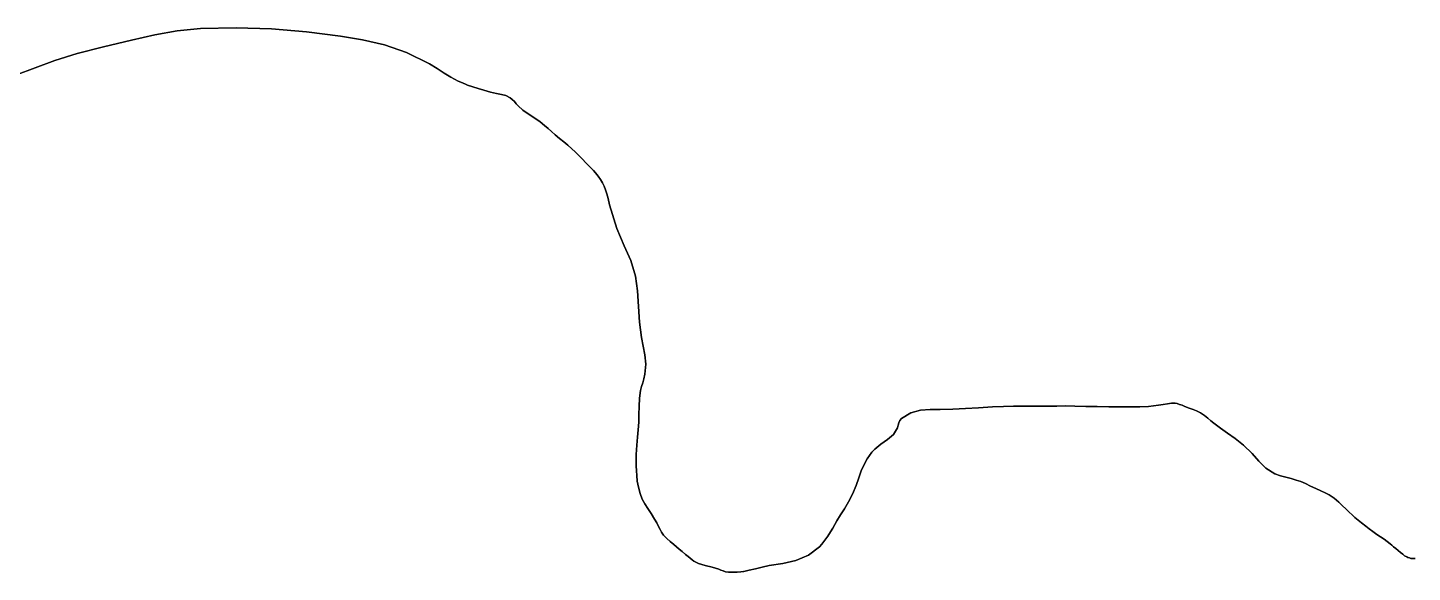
# Model space of a CAD drawing. Header units: inches. Extents: x 11258954 to 11313122, y 3645444 to 3695200.
# Drawn here: x 11267209 to 11267861, y 3673790 to 3674047 of the extents above; entities that cross this region are included whole.
import ezdxf

# ---------------------------------------------------------------- set-up
doc = ezdxf.new("R2010")
doc.units = ezdxf.units.IN
doc.header["$MEASUREMENT"] = 0
doc.layers.add('SchoolZone_Elementary', color=251, linetype='Continuous')
doc.layers.add('SchoolZone_High', color=63, linetype='Continuous')

msp = doc.modelspace()

# ---------------------------------------------------------------- linework, layer by layer
at = {"layer": 'SchoolZone_Elementary'}
for points in [[(11267862, 3673796.75, 0), (11267860.625, 3673796.625, 0), (11267859.969, 3673796.75, 0), (11267859.3125, 3673796.9375, 0), (11267858.6565, 3673797.125, 0), (11267858.0315, 3673797.4375, 0), (11267857.0315, 3673798, 0), (11267856.1565, 3673798.6875, 0), (11267855.1875, 3673799.5, 0), (11267854.0315, 3673800.4375, 0), (11267852.875, 3673801.375, 0), (11267851.9065, 3673802.1875, 0), (11267851.0625, 3673802.9375, 0), (11267850.25, 3673803.625, 0), (11267848.9065, 3673804.6875, 0), (11267847.4065, 3673805.75, 0), (11267845.7815, 3673806.875, 0), (11267844.0315, 3673808.0625, 0), (11267842.125, 3673809.4375, 0), (11267840.4065, 3673810.6875, 0), (11267838.75, 3673811.9375, 0), (11267836.844, 3673813.4375, 0), (11267835.1875, 3673814.75, 0), (11267833.6875, 3673816.0625, 0), (11267832.3125, 3673817.25, 0), (11267831.0315, 3673818.4375, 0), (11267829.469, 3673820, 0), (11267827.875, 3673821.5625, 0), (11267826.0315, 3673823.25, 0), (11267823.844, 3673825.0625, 0), (11267821.625, 3673826.625, 0), (11267819.594, 3673827.6875, 0), (11267817.5625, 3673828.5625, 0), (11267815.25, 3673829.625, 0), (11267812.7815, 3673830.8125, 0), (11267810.469, 3673831.9375, 0), (11267808.25, 3673832.875, 0), (11267806.0315, 3673833.625, 0), (11267803.625, 3673834.3125, 0), (11267801.1565, 3673834.9375, 0), (11267798.625, 3673835.625, 0), (11267796.0315, 3673836.625, 0), (11267791.8125, 3673839.25, 0), (11267788.5, 3673842.5, 0), (11267785.2815, 3673846.1875, 0), (11267781.25, 3673850.0625, 0), (11267777.3125, 3673853.125, 0), (11267773.6875, 3673855.6875, 0), (11267770.375, 3673858.0625, 0), (11267767.25, 3673860.4375, 0), (11267765.875, 3673861.5625, 0), (11267764.469, 3673862.8125, 0), (11267762.875, 3673864, 0), (11267761.0315, 3673865.25, 0), (11267759.1565, 3673866.25, 0), (11267757.469, 3673866.875, 0), (11267755.6875, 3673867.4375, 0), (11267753.625, 3673868.25, 0), (11267753.0625, 3673868.5, 0), (11267752.3125, 3673868.8125, 0), (11267751.1565, 3673869.25, 0), (11267750.0625, 3673869.625, 0), (11267749.0315, 3673869.8125, 0), (11267747.2815, 3673869.8125, 0), (11267745.4375, 3673869.5625, 0), (11267743.4375, 3673869.1875, 0), (11267741.25, 3673868.8125, 0), (11267736.5625, 3673868.25, 0), (11267732.4065, 3673868.0625, 0), (11267728.3125, 3673868.0625, 0), (11267723.844, 3673868.0625, 0), (11267717.9065, 3673868.125, 0), (11267712.3125, 3673868.1875, 0), (11267706.969, 3673868.3125, 0), (11267701.844, 3673868.4375, 0), (11267697.6565, 3673868.5, 0), (11267693.3125, 3673868.4375, 0), (11267688.6565, 3673868.4375, 0), (11267683.4375, 3673868.4375, 0), (11267677.8125, 3673868.4375, 0), (11267672.9375, 3673868.375, 0), (11267668.219, 3673868.25, 0), (11267663.0315, 3673868.0625, 0), (11267656.5, 3673867.6875, 0), (11267650.375, 3673867.25, 0), (11267644.4065, 3673866.9375, 0), (11267638.4375, 3673866.8125, 0), (11267633.8125, 3673866.875, 0), (11267629.1875, 3673866.5625, 0), (11267624.625, 3673865.3125, 0), (11267620.25, 3673862.625, 0), (11267619.4375, 3673861.625, 0), (11267619, 3673860.5625, 0), (11267618.75, 3673859.4375, 0), (11267618.4375, 3673858.25, 0), (11267616.5315, 3673855.125, 0), (11267613.6875, 3673852.6875, 0), (11267610.5315, 3673850.5, 0), (11267607.625, 3673848.25, 0), (11267606.3125, 3673846.8125, 0), (11267605.1875, 3673845.25, 0), (11267604.125, 3673843.5625, 0), (11267603.0315, 3673841.625, 0), (11267601.3125, 3673838, 0), (11267600.125, 3673834.625, 0), (11267598.9375, 3673831.125, 0), (11267597.25, 3673827.0625, 0), (11267595.3125, 3673823.3125, 0), (11267593.4065, 3673820.125, 0), (11267591.594, 3673817.25, 0), (11267589.844, 3673814.4375, 0), (11267588.875, 3673812.75, 0), (11267587.875, 3673811, 0), (11267586.8125, 3673809.1875, 0), (11267585.625, 3673807.25, 0), (11267584.6875, 3673805.875, 0), (11267583.75, 3673804.625, 0), (11267582.75, 3673803.4375, 0), (11267581.625, 3673802.25, 0), (11267576.4065, 3673798.25, 0), (11267570.594, 3673795.8125, 0), (11267564.4065, 3673794.375, 0), (11267558.0315, 3673793.4375, 0), (11267554.6875, 3673792.5625, 0), (11267551.5, 3673791.8125, 0), (11267548.5625, 3673791.125, 0), (11267546.0315, 3673790.625, 0), (11267545.84, 3673790.592, 0), (11267544.594, 3673790.375, 0), (11267542.9375, 3673790.25, 0), (11267541.0315, 3673790.1875, 0), (11267538.844, 3673790.25, 0), (11267537.469, 3673790.4375, 0), (11267536.3125, 3673790.8125, 0), (11267535.2815, 3673791.1875, 0), (11267534.25, 3673791.625, 0), (11267531.1875, 3673792.5625, 0), (11267527.875, 3673793.4375, 0), (11267524.7815, 3673794.3125, 0), (11267522.4375, 3673795.4375, 0), (11267521.6565, 3673796.0625, 0), (11267520.7815, 3673796.8125, 0), (11267519.7815, 3673797.625, 0), (11267518.625, 3673798.625, 0), (11267517.0315, 3673799.9375, 0), (11267515.625, 3673801.125, 0), (11267514.344, 3673802.125, 0), (11267513.0315, 3673803.25, 0), (11267511.4065, 3673804.625, 0), (11267509.75, 3673806.125, 0), (11267508.2815, 3673807.625, 0), (11267507.25, 3673809.0625, 0), (11267506.594, 3673810.3125, 0), (11267505.844, 3673811.75, 0), (11267505.0315, 3673813.4375, 0), (11267504.0315, 3673815.25, 0), (11267502.375, 3673817.9375, 0), (11267500.8125, 3673820.25, 0), (11267499.4375, 3673822.375, 0), (11267498.25, 3673824.625, 0), (11267497.219, 3673827.3125, 0), (11267496.4375, 3673830.25, 0), (11267495.9065, 3673833.125, 0), (11267495.625, 3673835.8125, 0), (11267495.5, 3673837.9375, 0), (11267495.4375, 3673840.25, 0), (11267495.4065, 3673842.75, 0), (11267495.4375, 3673845.625, 0), (11267495.6565, 3673850, 0), (11267496, 3673853.8125, 0), (11267496.375, 3673857.3125, 0), (11267496.625, 3673860.8125, 0), (11267496.6875, 3673864.5, 0), (11267496.719, 3673868.3125, 0), (11267496.9065, 3673872.125, 0), (11267497.4375, 3673875.8125, 0), (11267497.9065, 3673877.625, 0), (11267498.4375, 3673879.4375, 0), (11267498.969, 3673881.3125, 0), (11267499.4375, 3673883.4375, 0), (11267499.844, 3673888.1875, 0), (11267499.469, 3673892.5625, 0), (11267498.6875, 3673896.6875, 0), (11267497.844, 3673900.8125, 0), (11267496.969, 3673908, 0), (11267496.5, 3673915.375, 0), (11267496.0315, 3673922.6875, 0), (11267495.0315, 3673929.625, 0), (11267492.7815, 3673937.0625, 0), (11267489.719, 3673943.9375, 0), (11267486.25, 3673952.125, 0), (11267482.844, 3673963.25, 0), (11267482.125, 3673966.1875, 0), (11267481.5625, 3673968.4375, 0), (11267481, 3673970.3125, 0), (11267480.25, 3673972.0625, 0), (11267479.469, 3673973.5625, 0), (11267478.5, 3673975.125, 0), (11267477.4375, 3673976.6875, 0), (11267476.25, 3673978.25, 0), (11267475.219, 3673979.4375, 0), (11267474.219, 3673980.5, 0), (11267473.094, 3673981.5625, 0), (11267471.844, 3673982.8125, 0), (11267469.9065, 3673984.8125, 0), (11267468.219, 3673986.5625, 0), (11267466.625, 3673988.125, 0), (11267465.0315, 3673989.625, 0), (11267463.219, 3673991.25, 0), (11267461.2815, 3673992.875, 0), (11267459.2815, 3673994.5, 0), (11267457.25, 3673996.25, 0), (11267455.5625, 3673997.75, 0), (11267453.969, 3673999.1875, 0), (11267452.2815, 3674000.625, 0), (11267450.25, 3674002.25, 0), (11267447.25, 3674004.375, 0), (11267444.5625, 3674006.125, 0), (11267442.094, 3674007.8125, 0), (11267439.844, 3674009.8125, 0), (11267438.9375, 3674010.8125, 0), (11267438.0315, 3674011.8125, 0), (11267437.0625, 3674012.75, 0), (11267436.0315, 3674013.625, 0), (11267434.0625, 3674014.6875, 0), (11267431.969, 3674015.1875, 0), (11267429.594, 3674015.625, 0), (11267426.844, 3674016.25, 0), (11267423.625, 3674017.1875, 0), (11267420.9375, 3674018, 0), (11267418.469, 3674018.75, 0), (11267416.0315, 3674019.625, 0), (11267414.969, 3674020, 0), (11267413.875, 3674020.4375, 0), (11267412.7815, 3674020.9375, 0), (11267411.6565, 3674021.4375, 0), (11267408.1565, 3674023.25, 0), (11267404.969, 3674025.25, 0), (11267401.6875, 3674027.375, 0), (11267398.0315, 3674029.625, 0), (11267387.2815, 3674034.9375, 0), (11267376.875, 3674038.5, 0), (11267366.594, 3674040.9375, 0), (11267356.25, 3674042.625, 0), (11267340.219, 3674044.6875, 0), (11267323.7815, 3674046.0625, 0), (11267307.0625, 3674046.625, 0), (11267290.25, 3674046.25, 0), (11267279.25, 3674045.1875, 0), (11267268.875, 3674043.3125, 0), (11267257.8125, 3674040.75, 0), (11267244.6565, 3674037.625, 0), (11267232.219, 3674034.4375, 0), (11267221.7815, 3674031.125, 0), (11267212.4375, 3674027.6875, 0), (11267203.25, 3674024.25, 0)], [(11267203.25, 3674024.25, 0), (11267212.4375, 3674027.6875, 0), (11267221.7815, 3674031.125, 0), (11267232.219, 3674034.4375, 0), (11267244.6565, 3674037.625, 0), (11267257.8125, 3674040.75, 0), (11267268.875, 3674043.3125, 0), (11267279.25, 3674045.1875, 0), (11267290.25, 3674046.25, 0), (11267307.0625, 3674046.625, 0), (11267323.7815, 3674046.0625, 0), (11267340.219, 3674044.6875, 0), (11267356.25, 3674042.625, 0), (11267366.594, 3674040.9375, 0), (11267376.875, 3674038.5, 0), (11267387.2815, 3674034.9375, 0), (11267398.0315, 3674029.625, 0), (11267401.6875, 3674027.375, 0), (11267404.969, 3674025.25, 0), (11267408.1565, 3674023.25, 0), (11267411.6565, 3674021.4375, 0), (11267412.7815, 3674020.9375, 0), (11267413.875, 3674020.4375, 0), (11267414.969, 3674020, 0), (11267416.0315, 3674019.625, 0), (11267418.469, 3674018.75, 0), (11267420.9375, 3674018, 0), (11267423.625, 3674017.1875, 0), (11267426.844, 3674016.25, 0), (11267429.594, 3674015.625, 0), (11267431.969, 3674015.1875, 0), (11267434.0625, 3674014.6875, 0), (11267436.0315, 3674013.625, 0), (11267437.0625, 3674012.75, 0), (11267438.0315, 3674011.8125, 0), (11267438.9375, 3674010.8125, 0), (11267439.844, 3674009.8125, 0), (11267442.094, 3674007.8125, 0), (11267444.5625, 3674006.125, 0), (11267447.25, 3674004.375, 0), (11267450.25, 3674002.25, 0), (11267452.2815, 3674000.625, 0), (11267453.969, 3673999.1875, 0), (11267455.5625, 3673997.75, 0), (11267457.25, 3673996.25, 0), (11267459.2815, 3673994.5, 0), (11267461.2815, 3673992.875, 0), (11267463.219, 3673991.25, 0), (11267465.0315, 3673989.625, 0), (11267466.625, 3673988.125, 0), (11267468.219, 3673986.5625, 0), (11267469.9065, 3673984.8125, 0), (11267471.844, 3673982.8125, 0), (11267473.094, 3673981.5625, 0), (11267474.219, 3673980.5, 0), (11267475.219, 3673979.4375, 0), (11267476.25, 3673978.25, 0), (11267477.4375, 3673976.6875, 0), (11267478.5, 3673975.125, 0), (11267479.469, 3673973.5625, 0), (11267480.25, 3673972.0625, 0), (11267481, 3673970.3125, 0), (11267481.5625, 3673968.4375, 0), (11267482.125, 3673966.1875, 0), (11267482.844, 3673963.25, 0), (11267486.25, 3673952.125, 0), (11267489.719, 3673943.9375, 0), (11267492.7815, 3673937.0625, 0), (11267495.0315, 3673929.625, 0), (11267496.0315, 3673922.6875, 0), (11267496.5, 3673915.375, 0), (11267496.969, 3673908, 0), (11267497.844, 3673900.8125, 0), (11267498.6875, 3673896.6875, 0), (11267499.469, 3673892.5625, 0), (11267499.844, 3673888.1875, 0), (11267499.4375, 3673883.4375, 0), (11267498.969, 3673881.3125, 0), (11267498.4375, 3673879.4375, 0), (11267497.9065, 3673877.625, 0), (11267497.4375, 3673875.8125, 0), (11267496.9065, 3673872.125, 0), (11267496.719, 3673868.3125, 0), (11267496.6875, 3673864.5, 0), (11267496.625, 3673860.8125, 0), (11267496.375, 3673857.3125, 0), (11267496, 3673853.8125, 0), (11267495.6565, 3673850, 0), (11267495.4375, 3673845.625, 0), (11267495.4065, 3673842.75, 0), (11267495.4375, 3673840.25, 0), (11267495.5, 3673837.9375, 0), (11267495.625, 3673835.8125, 0), (11267495.9065, 3673833.125, 0), (11267496.4375, 3673830.25, 0), (11267497.219, 3673827.3125, 0), (11267498.25, 3673824.625, 0), (11267499.4375, 3673822.375, 0), (11267500.8125, 3673820.25, 0), (11267502.375, 3673817.9375, 0), (11267504.0315, 3673815.25, 0), (11267505.0315, 3673813.4375, 0), (11267505.844, 3673811.75, 0), (11267506.594, 3673810.3125, 0), (11267507.25, 3673809.0625, 0), (11267508.2815, 3673807.625, 0), (11267509.75, 3673806.125, 0), (11267511.4065, 3673804.625, 0), (11267513.0315, 3673803.25, 0), (11267514.344, 3673802.125, 0), (11267515.625, 3673801.125, 0), (11267517.0315, 3673799.9375, 0), (11267518.625, 3673798.625, 0), (11267519.7815, 3673797.625, 0), (11267520.7815, 3673796.8125, 0), (11267521.6565, 3673796.0625, 0), (11267522.4375, 3673795.4375, 0), (11267524.7815, 3673794.3125, 0), (11267527.875, 3673793.4375, 0), (11267531.1875, 3673792.5625, 0), (11267534.25, 3673791.625, 0), (11267535.2815, 3673791.1875, 0), (11267536.3125, 3673790.8125, 0), (11267537.469, 3673790.4375, 0), (11267538.844, 3673790.25, 0), (11267541.0315, 3673790.1875, 0), (11267542.9375, 3673790.25, 0), (11267544.594, 3673790.375, 0), (11267545.84, 3673790.592, 0), (11267546.0315, 3673790.625, 0), (11267548.5625, 3673791.125, 0), (11267551.5, 3673791.8125, 0), (11267554.6875, 3673792.5625, 0), (11267558.0315, 3673793.4375, 0), (11267564.4065, 3673794.375, 0), (11267570.594, 3673795.8125, 0), (11267576.4065, 3673798.25, 0), (11267581.625, 3673802.25, 0), (11267582.75, 3673803.4375, 0), (11267583.75, 3673804.625, 0), (11267584.6875, 3673805.875, 0), (11267585.625, 3673807.25, 0), (11267586.8125, 3673809.1875, 0), (11267587.875, 3673811, 0), (11267588.875, 3673812.75, 0), (11267589.844, 3673814.4375, 0), (11267591.594, 3673817.25, 0), (11267593.4065, 3673820.125, 0), (11267595.3125, 3673823.3125, 0), (11267597.25, 3673827.0625, 0), (11267598.9375, 3673831.125, 0), (11267600.125, 3673834.625, 0), (11267601.3125, 3673838, 0), (11267603.0315, 3673841.625, 0), (11267604.125, 3673843.5625, 0), (11267605.1875, 3673845.25, 0), (11267606.3125, 3673846.8125, 0), (11267607.625, 3673848.25, 0), (11267610.5315, 3673850.5, 0), (11267613.6875, 3673852.6875, 0), (11267616.5315, 3673855.125, 0), (11267618.4375, 3673858.25, 0), (11267618.75, 3673859.4375, 0), (11267619, 3673860.5625, 0), (11267619.4375, 3673861.625, 0), (11267620.25, 3673862.625, 0), (11267624.625, 3673865.3125, 0), (11267629.1875, 3673866.5625, 0), (11267633.8125, 3673866.875, 0), (11267638.4375, 3673866.8125, 0), (11267644.4065, 3673866.9375, 0), (11267650.375, 3673867.25, 0), (11267656.5, 3673867.6875, 0), (11267663.0315, 3673868.0625, 0), (11267668.219, 3673868.25, 0), (11267672.9375, 3673868.375, 0), (11267677.8125, 3673868.4375, 0), (11267683.4375, 3673868.4375, 0), (11267688.6565, 3673868.4375, 0), (11267693.3125, 3673868.4375, 0), (11267697.6565, 3673868.5, 0), (11267701.844, 3673868.4375, 0), (11267706.969, 3673868.3125, 0), (11267712.3125, 3673868.1875, 0), (11267717.9065, 3673868.125, 0), (11267723.844, 3673868.0625, 0), (11267728.3125, 3673868.0625, 0), (11267732.4065, 3673868.0625, 0), (11267736.5625, 3673868.25, 0), (11267741.25, 3673868.8125, 0), (11267743.4375, 3673869.1875, 0), (11267745.4375, 3673869.5625, 0), (11267747.2815, 3673869.8125, 0), (11267749.0315, 3673869.8125, 0), (11267750.0625, 3673869.625, 0), (11267751.1565, 3673869.25, 0), (11267752.3125, 3673868.8125, 0), (11267753.0625, 3673868.5, 0), (11267753.625, 3673868.25, 0), (11267755.6875, 3673867.4375, 0), (11267757.469, 3673866.875, 0), (11267759.1565, 3673866.25, 0), (11267761.0315, 3673865.25, 0), (11267762.875, 3673864, 0), (11267764.469, 3673862.8125, 0), (11267765.875, 3673861.5625, 0), (11267767.25, 3673860.4375, 0), (11267770.375, 3673858.0625, 0), (11267773.6875, 3673855.6875, 0), (11267777.3125, 3673853.125, 0), (11267781.25, 3673850.0625, 0), (11267785.2815, 3673846.1875, 0), (11267788.5, 3673842.5, 0), (11267791.8125, 3673839.25, 0), (11267796.0315, 3673836.625, 0), (11267798.625, 3673835.625, 0), (11267801.1565, 3673834.9375, 0), (11267803.625, 3673834.3125, 0), (11267806.0315, 3673833.625, 0), (11267808.25, 3673832.875, 0), (11267810.469, 3673831.9375, 0), (11267812.7815, 3673830.8125, 0), (11267815.25, 3673829.625, 0), (11267817.5625, 3673828.5625, 0), (11267819.594, 3673827.6875, 0), (11267821.625, 3673826.625, 0), (11267823.844, 3673825.0625, 0), (11267826.0315, 3673823.25, 0), (11267827.875, 3673821.5625, 0), (11267829.469, 3673820, 0), (11267831.0315, 3673818.4375, 0), (11267832.3125, 3673817.25, 0), (11267833.6875, 3673816.0625, 0), (11267835.1875, 3673814.75, 0), (11267836.844, 3673813.4375, 0), (11267838.75, 3673811.9375, 0), (11267840.4065, 3673810.6875, 0), (11267842.125, 3673809.4375, 0), (11267844.0315, 3673808.0625, 0), (11267845.7815, 3673806.875, 0), (11267847.4065, 3673805.75, 0), (11267848.9065, 3673804.6875, 0), (11267850.25, 3673803.625, 0), (11267851.0625, 3673802.9375, 0), (11267851.9065, 3673802.1875, 0), (11267852.875, 3673801.375, 0), (11267854.0315, 3673800.4375, 0), (11267855.1875, 3673799.5, 0), (11267856.1565, 3673798.6875, 0), (11267857.0315, 3673798, 0), (11267858.0315, 3673797.4375, 0), (11267858.6565, 3673797.125, 0), (11267859.3125, 3673796.9375, 0), (11267859.969, 3673796.75, 0), (11267860.625, 3673796.625, 0), (11267862, 3673796.75, 0)]]:
    msp.add_polyline3d(points, dxfattribs=at)
at = {"layer": 'SchoolZone_High'}
for points in [[(11267862, 3673796.75, 0), (11267860.625, 3673796.625, 0), (11267859.969, 3673796.75, 0), (11267859.3125, 3673796.9375, 0), (11267858.6565, 3673797.125, 0), (11267858.0315, 3673797.4375, 0), (11267857.0315, 3673798, 0), (11267856.1565, 3673798.6875, 0), (11267855.1875, 3673799.5, 0), (11267854.0315, 3673800.4375, 0), (11267852.875, 3673801.375, 0), (11267851.9065, 3673802.1875, 0), (11267851.0625, 3673802.9375, 0), (11267850.25, 3673803.625, 0), (11267848.9065, 3673804.6875, 0), (11267847.4065, 3673805.75, 0), (11267845.7815, 3673806.875, 0), (11267844.0315, 3673808.0625, 0), (11267842.125, 3673809.4375, 0), (11267840.4065, 3673810.6875, 0), (11267838.75, 3673811.9375, 0), (11267836.844, 3673813.4375, 0), (11267835.1875, 3673814.75, 0), (11267833.6875, 3673816.0625, 0), (11267832.3125, 3673817.25, 0), (11267831.0315, 3673818.4375, 0), (11267829.469, 3673820, 0), (11267827.875, 3673821.5625, 0), (11267826.0315, 3673823.25, 0), (11267823.844, 3673825.0625, 0), (11267821.625, 3673826.625, 0), (11267819.594, 3673827.6875, 0), (11267817.5625, 3673828.5625, 0), (11267815.25, 3673829.625, 0), (11267812.7815, 3673830.8125, 0), (11267810.469, 3673831.9375, 0), (11267808.25, 3673832.875, 0), (11267806.0315, 3673833.625, 0), (11267803.625, 3673834.3125, 0), (11267801.1565, 3673834.9375, 0), (11267798.625, 3673835.625, 0), (11267796.0315, 3673836.625, 0), (11267791.8125, 3673839.25, 0), (11267788.5, 3673842.5, 0), (11267785.2815, 3673846.1875, 0), (11267781.25, 3673850.0625, 0), (11267777.3125, 3673853.125, 0), (11267773.6875, 3673855.6875, 0), (11267770.375, 3673858.0625, 0), (11267767.25, 3673860.4375, 0), (11267765.875, 3673861.5625, 0), (11267764.469, 3673862.8125, 0), (11267762.875, 3673864, 0), (11267761.0315, 3673865.25, 0), (11267759.1565, 3673866.25, 0), (11267757.469, 3673866.875, 0), (11267755.6875, 3673867.4375, 0), (11267753.625, 3673868.25, 0), (11267753.0625, 3673868.5, 0), (11267752.3125, 3673868.8125, 0), (11267751.1565, 3673869.25, 0), (11267750.0625, 3673869.625, 0), (11267749.0315, 3673869.8125, 0), (11267747.2815, 3673869.8125, 0), (11267745.4375, 3673869.5625, 0), (11267743.4375, 3673869.1875, 0), (11267741.25, 3673868.8125, 0), (11267736.5625, 3673868.25, 0), (11267732.4065, 3673868.0625, 0), (11267728.3125, 3673868.0625, 0), (11267723.844, 3673868.0625, 0), (11267717.9065, 3673868.125, 0), (11267712.3125, 3673868.1875, 0), (11267706.969, 3673868.3125, 0), (11267701.844, 3673868.4375, 0), (11267697.6565, 3673868.5, 0), (11267693.3125, 3673868.4375, 0), (11267688.6565, 3673868.4375, 0), (11267683.4375, 3673868.4375, 0), (11267677.8125, 3673868.4375, 0), (11267672.9375, 3673868.375, 0), (11267668.219, 3673868.25, 0), (11267663.0315, 3673868.0625, 0), (11267656.5, 3673867.6875, 0), (11267650.375, 3673867.25, 0), (11267644.4065, 3673866.9375, 0), (11267638.4375, 3673866.8125, 0), (11267633.8125, 3673866.875, 0), (11267629.1875, 3673866.5625, 0), (11267624.625, 3673865.3125, 0), (11267620.25, 3673862.625, 0), (11267619.4375, 3673861.625, 0), (11267619, 3673860.5625, 0), (11267618.75, 3673859.4375, 0), (11267618.4375, 3673858.25, 0), (11267616.5315, 3673855.125, 0), (11267613.6875, 3673852.6875, 0), (11267610.5315, 3673850.5, 0), (11267607.625, 3673848.25, 0), (11267606.3125, 3673846.8125, 0), (11267605.1875, 3673845.25, 0), (11267604.125, 3673843.5625, 0), (11267603.0315, 3673841.625, 0), (11267601.3125, 3673838, 0), (11267600.125, 3673834.625, 0), (11267598.9375, 3673831.125, 0), (11267597.25, 3673827.0625, 0), (11267595.3125, 3673823.3125, 0), (11267593.4065, 3673820.125, 0), (11267591.594, 3673817.25, 0), (11267589.844, 3673814.4375, 0), (11267588.875, 3673812.75, 0), (11267587.875, 3673811, 0), (11267586.8125, 3673809.1875, 0), (11267585.625, 3673807.25, 0), (11267584.6875, 3673805.875, 0), (11267583.75, 3673804.625, 0), (11267582.75, 3673803.4375, 0), (11267581.625, 3673802.25, 0), (11267576.4065, 3673798.25, 0), (11267570.594, 3673795.8125, 0), (11267564.4065, 3673794.375, 0), (11267558.0315, 3673793.4375, 0), (11267554.6875, 3673792.5625, 0), (11267551.5, 3673791.8125, 0), (11267548.5625, 3673791.125, 0), (11267546.0315, 3673790.625, 0), (11267545.84, 3673790.592, 0), (11267544.594, 3673790.375, 0), (11267542.9375, 3673790.25, 0), (11267541.0315, 3673790.1875, 0), (11267538.844, 3673790.25, 0), (11267537.469, 3673790.4375, 0), (11267536.3125, 3673790.8125, 0), (11267535.2815, 3673791.1875, 0), (11267534.25, 3673791.625, 0), (11267531.1875, 3673792.5625, 0), (11267527.875, 3673793.4375, 0), (11267524.7815, 3673794.3125, 0), (11267522.4375, 3673795.4375, 0), (11267521.6565, 3673796.0625, 0), (11267520.7815, 3673796.8125, 0), (11267519.7815, 3673797.625, 0), (11267518.625, 3673798.625, 0), (11267517.0315, 3673799.9375, 0), (11267515.625, 3673801.125, 0), (11267514.344, 3673802.125, 0), (11267513.0315, 3673803.25, 0), (11267511.4065, 3673804.625, 0), (11267509.75, 3673806.125, 0), (11267508.2815, 3673807.625, 0), (11267507.25, 3673809.0625, 0), (11267506.594, 3673810.3125, 0), (11267505.844, 3673811.75, 0), (11267505.0315, 3673813.4375, 0), (11267504.0315, 3673815.25, 0), (11267502.375, 3673817.9375, 0), (11267500.8125, 3673820.25, 0), (11267499.4375, 3673822.375, 0), (11267498.25, 3673824.625, 0), (11267497.219, 3673827.3125, 0), (11267496.4375, 3673830.25, 0), (11267495.9065, 3673833.125, 0), (11267495.625, 3673835.8125, 0), (11267495.5, 3673837.9375, 0), (11267495.4375, 3673840.25, 0), (11267495.4065, 3673842.75, 0), (11267495.4375, 3673845.625, 0), (11267495.6565, 3673850, 0), (11267496, 3673853.8125, 0), (11267496.375, 3673857.3125, 0), (11267496.625, 3673860.8125, 0), (11267496.6875, 3673864.5, 0), (11267496.719, 3673868.3125, 0), (11267496.9065, 3673872.125, 0), (11267497.4375, 3673875.8125, 0), (11267497.9065, 3673877.625, 0), (11267498.4375, 3673879.4375, 0), (11267498.969, 3673881.3125, 0), (11267499.4375, 3673883.4375, 0), (11267499.844, 3673888.1875, 0), (11267499.469, 3673892.5625, 0), (11267498.6875, 3673896.6875, 0), (11267497.844, 3673900.8125, 0), (11267496.969, 3673908, 0), (11267496.5, 3673915.375, 0), (11267496.0315, 3673922.6875, 0), (11267495.0315, 3673929.625, 0), (11267492.7815, 3673937.0625, 0), (11267489.719, 3673943.9375, 0), (11267486.25, 3673952.125, 0), (11267482.844, 3673963.25, 0), (11267482.125, 3673966.1875, 0), (11267481.5625, 3673968.4375, 0), (11267481, 3673970.3125, 0), (11267480.25, 3673972.0625, 0), (11267479.469, 3673973.5625, 0), (11267478.5, 3673975.125, 0), (11267477.4375, 3673976.6875, 0), (11267476.25, 3673978.25, 0), (11267475.219, 3673979.4375, 0), (11267474.219, 3673980.5, 0), (11267473.094, 3673981.5625, 0), (11267471.844, 3673982.8125, 0), (11267469.9065, 3673984.8125, 0), (11267468.219, 3673986.5625, 0), (11267466.625, 3673988.125, 0), (11267465.0315, 3673989.625, 0), (11267463.219, 3673991.25, 0), (11267461.2815, 3673992.875, 0), (11267459.2815, 3673994.5, 0), (11267457.25, 3673996.25, 0), (11267455.5625, 3673997.75, 0), (11267453.969, 3673999.1875, 0), (11267452.2815, 3674000.625, 0), (11267450.25, 3674002.25, 0), (11267447.25, 3674004.375, 0), (11267444.5625, 3674006.125, 0), (11267442.094, 3674007.8125, 0), (11267439.844, 3674009.8125, 0), (11267438.9375, 3674010.8125, 0), (11267438.0315, 3674011.8125, 0), (11267437.0625, 3674012.75, 0), (11267436.0315, 3674013.625, 0), (11267434.0625, 3674014.6875, 0), (11267431.969, 3674015.1875, 0), (11267429.594, 3674015.625, 0), (11267426.844, 3674016.25, 0), (11267423.625, 3674017.1875, 0), (11267420.9375, 3674018, 0), (11267418.469, 3674018.75, 0), (11267416.0315, 3674019.625, 0), (11267414.969, 3674020, 0), (11267413.875, 3674020.4375, 0), (11267412.7815, 3674020.9375, 0), (11267411.6565, 3674021.4375, 0), (11267408.1565, 3674023.25, 0), (11267404.969, 3674025.25, 0), (11267401.6875, 3674027.375, 0), (11267398.0315, 3674029.625, 0), (11267387.2815, 3674034.9375, 0), (11267376.875, 3674038.5, 0), (11267366.594, 3674040.9375, 0), (11267356.25, 3674042.625, 0), (11267340.219, 3674044.6875, 0), (11267323.7815, 3674046.0625, 0), (11267307.0625, 3674046.625, 0), (11267290.25, 3674046.25, 0), (11267279.25, 3674045.1875, 0), (11267268.875, 3674043.3125, 0), (11267257.8125, 3674040.75, 0), (11267244.6565, 3674037.625, 0), (11267232.219, 3674034.4375, 0), (11267221.7815, 3674031.125, 0), (11267212.4375, 3674027.6875, 0), (11267203.25, 3674024.25, 0)], [(11267203.25, 3674024.25, 0), (11267212.4375, 3674027.6875, 0), (11267221.7815, 3674031.125, 0), (11267232.219, 3674034.4375, 0), (11267244.6565, 3674037.625, 0), (11267257.8125, 3674040.75, 0), (11267268.875, 3674043.3125, 0), (11267279.25, 3674045.1875, 0), (11267290.25, 3674046.25, 0), (11267307.0625, 3674046.625, 0), (11267323.7815, 3674046.0625, 0), (11267340.219, 3674044.6875, 0), (11267356.25, 3674042.625, 0), (11267366.594, 3674040.9375, 0), (11267376.875, 3674038.5, 0), (11267387.2815, 3674034.9375, 0), (11267398.0315, 3674029.625, 0), (11267401.6875, 3674027.375, 0), (11267404.969, 3674025.25, 0), (11267408.1565, 3674023.25, 0), (11267411.6565, 3674021.4375, 0), (11267412.7815, 3674020.9375, 0), (11267413.875, 3674020.4375, 0), (11267414.969, 3674020, 0), (11267416.0315, 3674019.625, 0), (11267418.469, 3674018.75, 0), (11267420.9375, 3674018, 0), (11267423.625, 3674017.1875, 0), (11267426.844, 3674016.25, 0), (11267429.594, 3674015.625, 0), (11267431.969, 3674015.1875, 0), (11267434.0625, 3674014.6875, 0), (11267436.0315, 3674013.625, 0), (11267437.0625, 3674012.75, 0), (11267438.0315, 3674011.8125, 0), (11267438.9375, 3674010.8125, 0), (11267439.844, 3674009.8125, 0), (11267442.094, 3674007.8125, 0), (11267444.5625, 3674006.125, 0), (11267447.25, 3674004.375, 0), (11267450.25, 3674002.25, 0), (11267452.2815, 3674000.625, 0), (11267453.969, 3673999.1875, 0), (11267455.5625, 3673997.75, 0), (11267457.25, 3673996.25, 0), (11267459.2815, 3673994.5, 0), (11267461.2815, 3673992.875, 0), (11267463.219, 3673991.25, 0), (11267465.0315, 3673989.625, 0), (11267466.625, 3673988.125, 0), (11267468.219, 3673986.5625, 0), (11267469.9065, 3673984.8125, 0), (11267471.844, 3673982.8125, 0), (11267473.094, 3673981.5625, 0), (11267474.219, 3673980.5, 0), (11267475.219, 3673979.4375, 0), (11267476.25, 3673978.25, 0), (11267477.4375, 3673976.6875, 0), (11267478.5, 3673975.125, 0), (11267479.469, 3673973.5625, 0), (11267480.25, 3673972.0625, 0), (11267481, 3673970.3125, 0), (11267481.5625, 3673968.4375, 0), (11267482.125, 3673966.1875, 0), (11267482.844, 3673963.25, 0), (11267486.25, 3673952.125, 0), (11267489.719, 3673943.9375, 0), (11267492.7815, 3673937.0625, 0), (11267495.0315, 3673929.625, 0), (11267496.0315, 3673922.6875, 0), (11267496.5, 3673915.375, 0), (11267496.969, 3673908, 0), (11267497.844, 3673900.8125, 0), (11267498.6875, 3673896.6875, 0), (11267499.469, 3673892.5625, 0), (11267499.844, 3673888.1875, 0), (11267499.4375, 3673883.4375, 0), (11267498.969, 3673881.3125, 0), (11267498.4375, 3673879.4375, 0), (11267497.9065, 3673877.625, 0), (11267497.4375, 3673875.8125, 0), (11267496.9065, 3673872.125, 0), (11267496.719, 3673868.3125, 0), (11267496.6875, 3673864.5, 0), (11267496.625, 3673860.8125, 0), (11267496.375, 3673857.3125, 0), (11267496, 3673853.8125, 0), (11267495.6565, 3673850, 0), (11267495.4375, 3673845.625, 0), (11267495.4065, 3673842.75, 0), (11267495.4375, 3673840.25, 0), (11267495.5, 3673837.9375, 0), (11267495.625, 3673835.8125, 0), (11267495.9065, 3673833.125, 0), (11267496.4375, 3673830.25, 0), (11267497.219, 3673827.3125, 0), (11267498.25, 3673824.625, 0), (11267499.4375, 3673822.375, 0), (11267500.8125, 3673820.25, 0), (11267502.375, 3673817.9375, 0), (11267504.0315, 3673815.25, 0), (11267505.0315, 3673813.4375, 0), (11267505.844, 3673811.75, 0), (11267506.594, 3673810.3125, 0), (11267507.25, 3673809.0625, 0), (11267508.2815, 3673807.625, 0), (11267509.75, 3673806.125, 0), (11267511.4065, 3673804.625, 0), (11267513.0315, 3673803.25, 0), (11267514.344, 3673802.125, 0), (11267515.625, 3673801.125, 0), (11267517.0315, 3673799.9375, 0), (11267518.625, 3673798.625, 0), (11267519.7815, 3673797.625, 0), (11267520.7815, 3673796.8125, 0), (11267521.6565, 3673796.0625, 0), (11267522.4375, 3673795.4375, 0), (11267524.7815, 3673794.3125, 0), (11267527.875, 3673793.4375, 0), (11267531.1875, 3673792.5625, 0), (11267534.25, 3673791.625, 0), (11267535.2815, 3673791.1875, 0), (11267536.3125, 3673790.8125, 0), (11267537.469, 3673790.4375, 0), (11267538.844, 3673790.25, 0), (11267541.0315, 3673790.1875, 0), (11267542.9375, 3673790.25, 0), (11267544.594, 3673790.375, 0), (11267545.84, 3673790.592, 0), (11267546.0315, 3673790.625, 0), (11267548.5625, 3673791.125, 0), (11267551.5, 3673791.8125, 0), (11267554.6875, 3673792.5625, 0), (11267558.0315, 3673793.4375, 0), (11267564.4065, 3673794.375, 0), (11267570.594, 3673795.8125, 0), (11267576.4065, 3673798.25, 0), (11267581.625, 3673802.25, 0), (11267582.75, 3673803.4375, 0), (11267583.75, 3673804.625, 0), (11267584.6875, 3673805.875, 0), (11267585.625, 3673807.25, 0), (11267586.8125, 3673809.1875, 0), (11267587.875, 3673811, 0), (11267588.875, 3673812.75, 0), (11267589.844, 3673814.4375, 0), (11267591.594, 3673817.25, 0), (11267593.4065, 3673820.125, 0), (11267595.3125, 3673823.3125, 0), (11267597.25, 3673827.0625, 0), (11267598.9375, 3673831.125, 0), (11267600.125, 3673834.625, 0), (11267601.3125, 3673838, 0), (11267603.0315, 3673841.625, 0), (11267604.125, 3673843.5625, 0), (11267605.1875, 3673845.25, 0), (11267606.3125, 3673846.8125, 0), (11267607.625, 3673848.25, 0), (11267610.5315, 3673850.5, 0), (11267613.6875, 3673852.6875, 0), (11267616.5315, 3673855.125, 0), (11267618.4375, 3673858.25, 0), (11267618.75, 3673859.4375, 0), (11267619, 3673860.5625, 0), (11267619.4375, 3673861.625, 0), (11267620.25, 3673862.625, 0), (11267624.625, 3673865.3125, 0), (11267629.1875, 3673866.5625, 0), (11267633.8125, 3673866.875, 0), (11267638.4375, 3673866.8125, 0), (11267644.4065, 3673866.9375, 0), (11267650.375, 3673867.25, 0), (11267656.5, 3673867.6875, 0), (11267663.0315, 3673868.0625, 0), (11267668.219, 3673868.25, 0), (11267672.9375, 3673868.375, 0), (11267677.8125, 3673868.4375, 0), (11267683.4375, 3673868.4375, 0), (11267688.6565, 3673868.4375, 0), (11267693.3125, 3673868.4375, 0), (11267697.6565, 3673868.5, 0), (11267701.844, 3673868.4375, 0), (11267706.969, 3673868.3125, 0), (11267712.3125, 3673868.1875, 0), (11267717.9065, 3673868.125, 0), (11267723.844, 3673868.0625, 0), (11267728.3125, 3673868.0625, 0), (11267732.4065, 3673868.0625, 0), (11267736.5625, 3673868.25, 0), (11267741.25, 3673868.8125, 0), (11267743.4375, 3673869.1875, 0), (11267745.4375, 3673869.5625, 0), (11267747.2815, 3673869.8125, 0), (11267749.0315, 3673869.8125, 0), (11267750.0625, 3673869.625, 0), (11267751.1565, 3673869.25, 0), (11267752.3125, 3673868.8125, 0), (11267753.0625, 3673868.5, 0), (11267753.625, 3673868.25, 0), (11267755.6875, 3673867.4375, 0), (11267757.469, 3673866.875, 0), (11267759.1565, 3673866.25, 0), (11267761.0315, 3673865.25, 0), (11267762.875, 3673864, 0), (11267764.469, 3673862.8125, 0), (11267765.875, 3673861.5625, 0), (11267767.25, 3673860.4375, 0), (11267770.375, 3673858.0625, 0), (11267773.6875, 3673855.6875, 0), (11267777.3125, 3673853.125, 0), (11267781.25, 3673850.0625, 0), (11267785.2815, 3673846.1875, 0), (11267788.5, 3673842.5, 0), (11267791.8125, 3673839.25, 0), (11267796.0315, 3673836.625, 0), (11267798.625, 3673835.625, 0), (11267801.1565, 3673834.9375, 0), (11267803.625, 3673834.3125, 0), (11267806.0315, 3673833.625, 0), (11267808.25, 3673832.875, 0), (11267810.469, 3673831.9375, 0), (11267812.7815, 3673830.8125, 0), (11267815.25, 3673829.625, 0), (11267817.5625, 3673828.5625, 0), (11267819.594, 3673827.6875, 0), (11267821.625, 3673826.625, 0), (11267823.844, 3673825.0625, 0), (11267826.0315, 3673823.25, 0), (11267827.875, 3673821.5625, 0), (11267829.469, 3673820, 0), (11267831.0315, 3673818.4375, 0), (11267832.3125, 3673817.25, 0), (11267833.6875, 3673816.0625, 0), (11267835.1875, 3673814.75, 0), (11267836.844, 3673813.4375, 0), (11267838.75, 3673811.9375, 0), (11267840.4065, 3673810.6875, 0), (11267842.125, 3673809.4375, 0), (11267844.0315, 3673808.0625, 0), (11267845.7815, 3673806.875, 0), (11267847.4065, 3673805.75, 0), (11267848.9065, 3673804.6875, 0), (11267850.25, 3673803.625, 0), (11267851.0625, 3673802.9375, 0), (11267851.9065, 3673802.1875, 0), (11267852.875, 3673801.375, 0), (11267854.0315, 3673800.4375, 0), (11267855.1875, 3673799.5, 0), (11267856.1565, 3673798.6875, 0), (11267857.0315, 3673798, 0), (11267858.0315, 3673797.4375, 0), (11267858.6565, 3673797.125, 0), (11267859.3125, 3673796.9375, 0), (11267859.969, 3673796.75, 0), (11267860.625, 3673796.625, 0), (11267862, 3673796.75, 0)]]:
    msp.add_polyline3d(points, dxfattribs=at)

doc.saveas('drawing.dxf')
